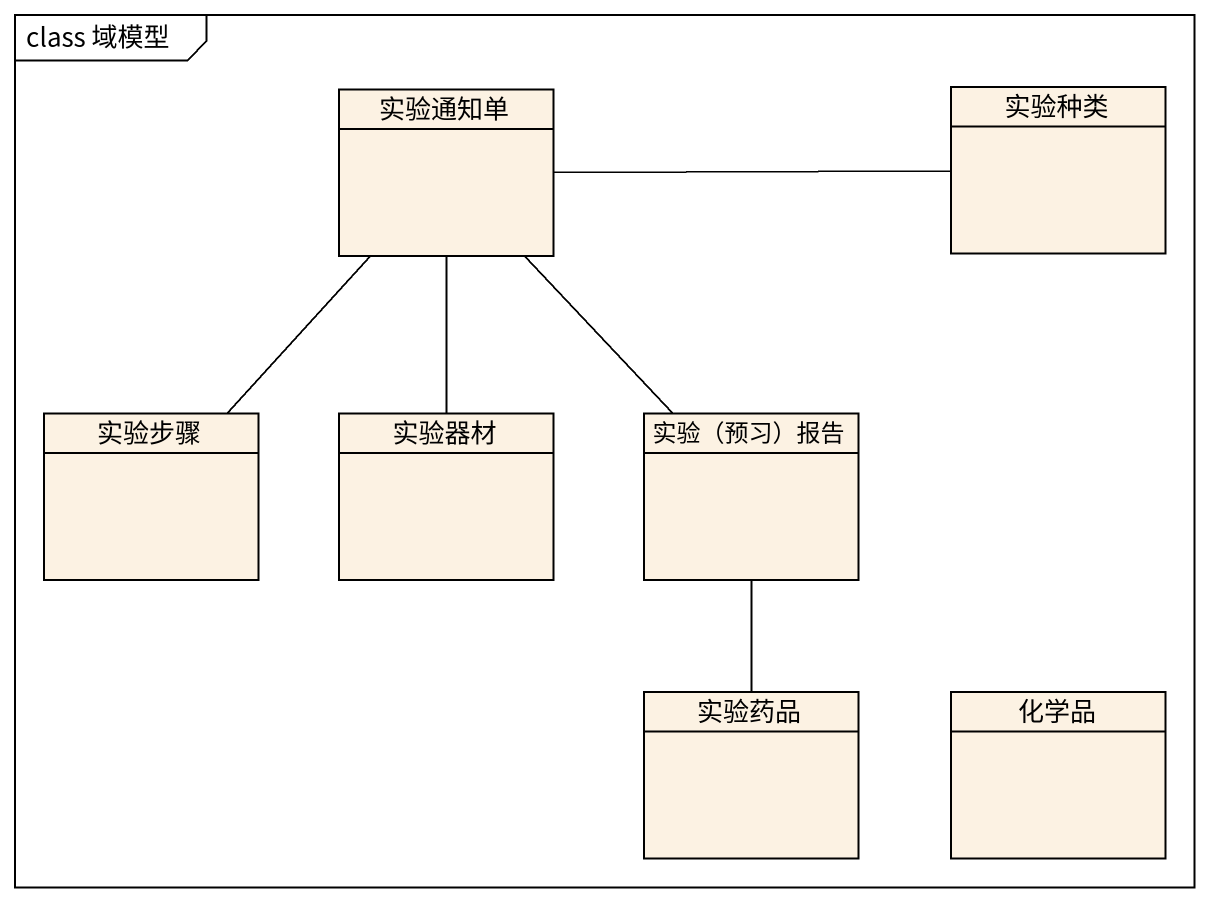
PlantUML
@startuml
mainframe class 域模型
hide circle
hide empty members
class 实验通知单
class 实验种类
class 实验步骤
class 实验器材
class "实验（预习）报告" as 实验_预习_报告
class 实验药品
class 化学品
实验通知单 -right- 实验种类
实验通知单 -- 实验步骤
实验通知单 -- 实验器材
实验_预习_报告 -up- 实验通知单
实验_预习_报告 -- 实验药品
@enduml
